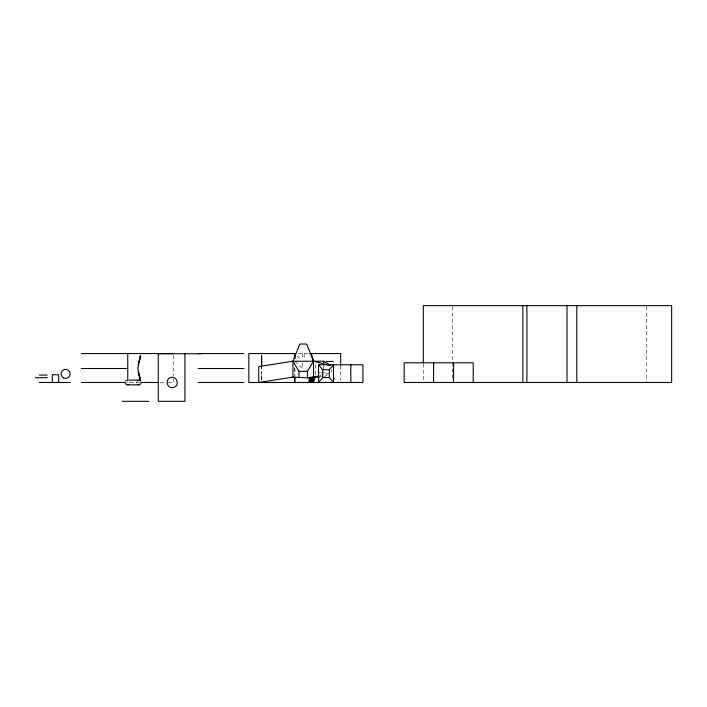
<?xml version="1.0" encoding="UTF-8"?>
<svg xmlns="http://www.w3.org/2000/svg" width="707" height="707" viewBox="0 0 707 707"><rect width="100%" height="100%" fill="white"/><g stroke="black" fill="none" stroke-linecap="round" stroke-linejoin="round"><path stroke-width="0.53" stroke-dasharray="3.54 2.65" d="M261.617 368.506L261.617 366.889L261.625 375.497M261.581 379.359L261.608 374.657L261.608 380.887L261.617 371.864M136.566 382.487L136.743 381.577M315.693 374.577L315.737 361.427M324.433 376.592L329.771 373.526M319.882 375.479L331.548 372.501L331.548 369.637M298.221 353.562L308.031 353.562M318.062 372.845L321.217 372.845M322.268 372.845L325.432 372.845M319.785 376.31L321.959 376.31M125.024 382.487L127.021 382.487M139.747 382.487L127.755 382.487L127.755 381.612M160.127 382.487L166.189 382.487M168.293 382.487L173.436 382.487L173.436 378.996M332.776 377.432L338.034 380.799M294.987 361.427L302.543 368.506L302.543 361.427M297.249 355.921L301.032 359.854M129.584 381.577L129.761 382.487M646.658 306.758L646.658 381.391M452.286 306.758L452.286 381.391M423.343 363.831L423.343 381.391M340.668 365.475L340.668 380.428M323.541 365.457L323.541 368.63M304.16 353.562L304.16 359.465M302.543 353.562L302.543 359.465M294.987 368.506L294.987 375.444M294.519 367.711L294.519 375.497M173.436 355.435L173.436 375.497"/><path stroke-width="1.06" d="M311.239 377.335L311.151 382.487L312.079 377.335M312.211 377.335L311.964 382.487L313.316 376.31L313.501 382.487L315.428 376.31M308.968 382.487L309.41 377.335M140.428 355.435L139.756 359.633M309.631 382.487L310.205 377.335M140.348 355.435L137.794 368.506L140.348 380.737M311.107 377.335L310.364 382.487L310.329 377.335M139.915 358.696L139.986 358.237L139.818 359.165M139.252 362.435L139.668 360.102M138.174 364.768L139.606 359.165M292.954 377.105L292.954 361.224L299.803 344.035L306.679 344.035L313.528 361.224L313.528 377.105L307.474 377.847L292.954 377.105L258.727 382.487L258.727 366.606L292.954 361.224L323.541 361.224L330.655 365.307M141.055 383.609L138.952 384.873L127.375 384.873L125.272 383.609M307.474 377.847L307.474 371.308L313.528 361.224L329.427 365.28M318.574 364.759L322.763 369.734L322.763 377.511L318.574 382.487L318.574 364.759L362.903 364.759L362.903 382.487L294.987 382.487L294.987 377.335M329.303 369.734L333.492 364.759L333.492 382.487L329.303 377.511L329.303 369.734L322.763 369.734M125.528 380.976L126.465 380.286M128.895 384.334L127.375 384.873M137.432 380.64L139.412 380.145L140.799 380.976M318.822 375.753L313.528 377.105L319.537 377.105M171.456 377.388C164.678 378.086 166.596 389.168 173.215 387.542C180.126 386.508 176.997 375.93 171.704 377.361M81.34 353.562L127.021 353.562M173.436 353.562L127.755 353.562L127.755 380.737M198.296 353.562L243.977 353.562M309.675 353.562L340.668 353.562L340.668 365.475M201.963 353.765L158.288 353.765L158.288 401.337L184.916 401.337L184.916 353.765M326.219 361.427L333.271 361.427M81.34 368.506L127.021 368.506M198.296 368.506L243.977 368.506M292.954 361.224L298.999 371.308L307.474 371.308M39.309 375.099L47.201 375.099M322.763 377.511L329.303 377.511M35.35 377.706L47.201 377.706M129.028 380.101L138.952 380.101M39.309 382.487L70.444 382.487M81.34 382.487L125.024 382.487M140.985 382.487L158.28 382.487M198.296 382.487L243.977 382.487M122.267 401.337L148.885 401.337M138.952 384.873L137.432 384.334M138.696 373.747L138.272 371.997L139.659 377.246L139.173 375.497M311.38 353.562L313.404 361.427M139.385 374.622L140.437 380.737M576.797 305.663L576.797 382.487M567.005 305.663L567.005 382.487M526.927 305.663L526.927 382.487M522.853 305.663L522.853 382.487M473.204 382.487L473.204 362.797L404.183 362.797L404.183 382.487L671.65 382.487L671.65 305.663L423.343 305.663L423.343 362.735M453.594 362.797L453.594 382.487M433.594 362.797L433.594 382.487M350.831 364.759L350.831 382.487M323.541 361.224L323.541 363.336M298.999 371.308L298.999 377.847M294.987 353.562L294.987 358.476M294.519 358.502L294.519 353.562L248.837 353.562L248.837 382.487L294.519 382.487L294.519 377.087M58.654 382.487L58.654 374.737L52.3 374.737L52.3 382.487M261.581 357.512L261.563 355.533L261.625 365.148L261.581 357.512M63.312 377.821A4.516 4.516 0 0 0 70.117 373.95A4.516 4.516 0 0 0 63.356 369.991A4.516 4.516 0 0 0 63.312 377.821"/></g></svg>
